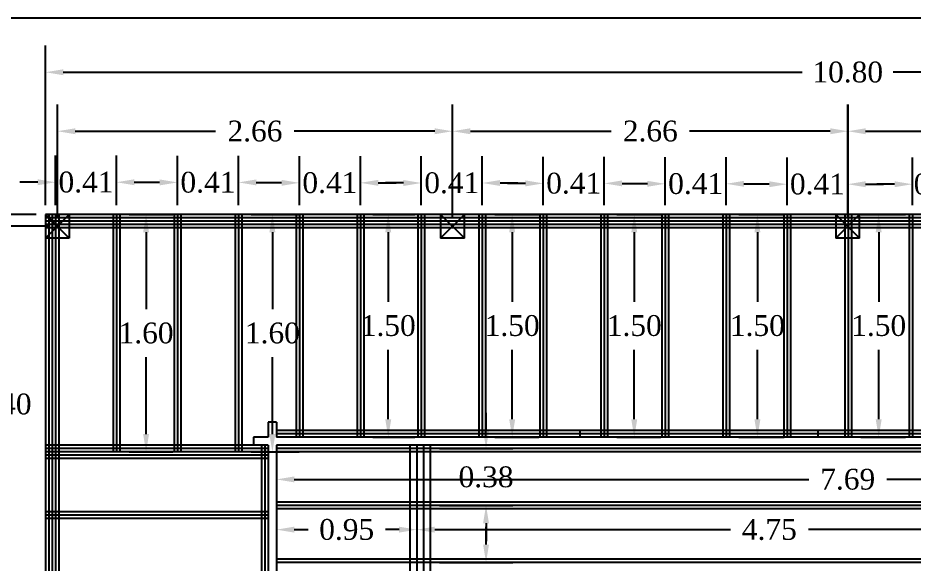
# Model space of a CAD drawing. Header units: inches. Extents: x 86794 to 87086, y 41803 to 41823.
# Drawn here: x 86857.49 to 86863.53, y 41818.46 to 41822.14 of the extents above; entities that cross this region are included whole.
import ezdxf

# ---------------------------------------------------------------- set-up
doc = ezdxf.new("R2010")
doc.units = ezdxf.units.IN
doc.header["$MEASUREMENT"] = 0
doc.styles.get("Standard").update_dxf_attribs({"font": 'times.ttf'})
doc.dimstyles.get("Standard").update_dxf_attribs({"dimtxt": 0.14, "dimasz": 0.12, "dimexe": 0.18, "dimexo": 0.0625, "dimgap": 0.09, "dimtad": 0, "dimtih": 1, "dimtoh": 1, "dimzin": 0, "dimdsep": 46, "dimtxsty": 'Standard', "dimcen": 0.09, "dimadec": 0, "dimazin": 0, "dimtfac": 1, "dimtofl": 0, "dimtmove": 0, "dimatfit": 3, "dimfxl": 1, "dimtolj": 1, "dimtzin": 0, "dimarcsym": 0})

# ---------------------------------------------------------------- blocks, each defined once
blk = doc.blocks.new('*D3')
at = {"color": 0, "lineweight": -2, "ltscale": 0.006, "transparency": 16777216}
for p, q in [((86859.2334, 41819.1542), (86859.2334, 41818.8518)), ((86866.9234, 41819.1542), (86866.9234, 41818.8518)), ((86859.3534, 41819.0318), (86862.8158, 41819.0318)), ((86866.8034, 41819.0318), (86863.341, 41819.0318))]:
    blk.add_line(p, q, dxfattribs=at)
at = {"color": 0, "ltscale": 0.006, "transparency": 16777216}
for points in [[(86859.3534, 41819.0518), (86859.3534, 41819.0118), (86859.2334, 41819.0318)], [(86866.8034, 41819.0518), (86866.8034, 41819.0118), (86866.9234, 41819.0318)]]:
    blk.add_solid(points, dxfattribs=at)
at = {"layer": 'Defpoints', "color": 0, "ltscale": 0.006, "transparency": 16777216}
for p in [(86859.2334, 41819.2167), (86866.9234, 41819.2167), (86866.9234, 41819.0318)]:
    blk.add_point(p, dxfattribs=at)
at = {"color": 0, "ltscale": 0.006, "transparency": 16777216, "insert": (86863.0784, 41819.0318), "char_height": 0.14, "attachment_point": 5}
blk.add_mtext('\\A1;7.69', dxfattribs=at)
blk = doc.blocks.new('*D4')
at = {"color": 0, "lineweight": -2, "ltscale": 0.006, "transparency": 16777216}
for p, q in [((86859.2334, 41818.7893), (86859.2334, 41818.5133)), ((86860.1784, 41818.7934), (86860.1784, 41818.5133)), ((86859.3534, 41818.6933), (86859.4456, 41818.6933)), ((86860.0584, 41818.6933), (86859.9663, 41818.6933))]:
    blk.add_line(p, q, dxfattribs=at)
at = {"color": 0, "ltscale": 0.006, "transparency": 16777216}
for points in [[(86859.3534, 41818.7133), (86859.3534, 41818.6733), (86859.2334, 41818.6933)], [(86860.0584, 41818.7133), (86860.0584, 41818.6733), (86860.1784, 41818.6933)]]:
    blk.add_solid(points, dxfattribs=at)
at = {"layer": 'Defpoints', "color": 0, "ltscale": 0.006, "transparency": 16777216}
for p in [(86859.2334, 41818.8518), (86860.1784, 41818.8559), (86860.1784, 41818.6933)]:
    blk.add_point(p, dxfattribs=at)
at = {"color": 0, "ltscale": 0.006, "transparency": 16777216, "insert": (86859.7059, 41818.6933), "char_height": 0.14, "attachment_point": 5}
blk.add_mtext('\\A1;0.95', dxfattribs=at)
blk = doc.blocks.new('*D5')
at = {"color": 0, "lineweight": -2, "ltscale": 0.006, "transparency": 16777216}
for p, q in [((86860.1784, 41818.7934), (86860.1784, 41818.5133)), ((86864.9234, 41818.7934), (86864.9234, 41818.5133)), ((86860.2984, 41818.6933), (86862.2885, 41818.6933)), ((86864.8034, 41818.6933), (86862.8134, 41818.6933))]:
    blk.add_line(p, q, dxfattribs=at)
at = {"color": 0, "ltscale": 0.006, "transparency": 16777216}
for points in [[(86860.2984, 41818.7133), (86860.2984, 41818.6733), (86860.1784, 41818.6933)], [(86864.8034, 41818.7133), (86864.8034, 41818.6733), (86864.9234, 41818.6933)]]:
    blk.add_solid(points, dxfattribs=at)
at = {"layer": 'Defpoints', "color": 0, "ltscale": 0.006, "transparency": 16777216}
for p in [(86860.1784, 41818.8559), (86864.9234, 41818.8559), (86864.9234, 41818.6933)]:
    blk.add_point(p, dxfattribs=at)
at = {"color": 0, "ltscale": 0.006, "transparency": 16777216, "insert": (86862.5509, 41818.6933), "char_height": 0.14, "attachment_point": 5}
blk.add_mtext('\\A1;4.75', dxfattribs=at)
blk = doc.blocks.new('*D22')
at = {"color": 0, "lineweight": -2, "ltscale": 0.006, "transparency": 16777216}
for p, q in [((86860.6439, 41818.5926), (86860.6439, 41818.7126)), ((86860.3309, 41818.4726), (86860.8239, 41818.4726)), ((86860.3309, 41818.0892), (86860.8239, 41818.0892)), ((86860.6439, 41817.9692), (86860.6439, 41817.8492))]:
    blk.add_line(p, q, dxfattribs=at)
at = {"color": 0, "ltscale": 0.006, "transparency": 16777216}
for points in [[(86860.6239, 41818.5926), (86860.6639, 41818.5926), (86860.6439, 41818.4726)], [(86860.6239, 41817.9692), (86860.6639, 41817.9692), (86860.6439, 41818.0892)]]:
    blk.add_solid(points, dxfattribs=at)
at = {"layer": 'Defpoints', "color": 0, "ltscale": 0.006, "transparency": 16777216}
for p in [(86860.2684, 41818.4726), (86860.6439, 41818.4726), (86860.2684, 41818.0892)]:
    blk.add_point(p, dxfattribs=at)
at = {"color": 0, "ltscale": 0.006, "transparency": 16777216, "insert": (86860.6439, 41818.2809), "char_height": 0.14, "attachment_point": 5}
blk.add_mtext('\\A1;0.38', dxfattribs=at)
blk = doc.blocks.new('*D23')
at = {"color": 0, "lineweight": -2, "ltscale": 0.006, "transparency": 16777216}
for p, q in [((86860.6439, 41819.3592), (86860.6439, 41819.4792)), ((86860.3309, 41819.2392), (86860.8239, 41819.2392)), ((86860.3309, 41818.8559), (86860.8239, 41818.8559)), ((86860.6439, 41818.7359), (86860.6439, 41818.6159))]:
    blk.add_line(p, q, dxfattribs=at)
at = {"color": 0, "ltscale": 0.006, "transparency": 16777216}
for points in [[(86860.6239, 41819.3592), (86860.6639, 41819.3592), (86860.6439, 41819.2392)], [(86860.6239, 41818.7359), (86860.6639, 41818.7359), (86860.6439, 41818.8559)]]:
    blk.add_solid(points, dxfattribs=at)
at = {"layer": 'Defpoints', "color": 0, "ltscale": 0.006, "transparency": 16777216}
for p in [(86860.2684, 41819.2392), (86860.6439, 41819.2392), (86860.2684, 41818.8559)]:
    blk.add_point(p, dxfattribs=at)
at = {"color": 0, "ltscale": 0.006, "transparency": 16777216, "insert": (86860.6439, 41819.0476), "char_height": 0.14, "attachment_point": 5}
blk.add_mtext('\\A1;0.38', dxfattribs=at)
blk = doc.blocks.new('*D35')
at = {"color": 0, "lineweight": -2, "ltscale": 0.006, "transparency": 16777216}
for p, q in [((86857.7459, 41820.8792), (86857.7459, 41821.2134)), ((86858.1563, 41820.8792), (86858.1563, 41821.2134)), ((86857.6259, 41821.0334), (86857.5059, 41821.0334)), ((86858.2763, 41821.0334), (86858.3963, 41821.0334))]:
    blk.add_line(p, q, dxfattribs=at)
at = {"color": 0, "ltscale": 0.006, "transparency": 16777216}
for points in [[(86857.6259, 41821.0534), (86857.6259, 41821.0134), (86857.7459, 41821.0334)], [(86858.2763, 41821.0534), (86858.2763, 41821.0134), (86858.1563, 41821.0334)]]:
    blk.add_solid(points, dxfattribs=at)
at = {"layer": 'Defpoints', "color": 0, "ltscale": 0.006, "transparency": 16777216}
for p in [(86858.1563, 41821.0334), (86857.7459, 41820.8167), (86858.1563, 41820.8167)]:
    blk.add_point(p, dxfattribs=at)
at = {"color": 0, "ltscale": 0.006, "transparency": 16777216, "insert": (86857.9511, 41821.0334), "char_height": 0.14, "attachment_point": 5}
blk.add_mtext('\\A1;0.41', dxfattribs=at)
blk = doc.blocks.new('*D36')
at = {"color": 0, "lineweight": -2, "ltscale": 0.006, "transparency": 16777216}
for p, q in [((86858.5667, 41820.8792), (86858.5667, 41821.2122)), ((86858.9771, 41820.8792), (86858.9771, 41821.2122)), ((86858.4467, 41821.0322), (86858.3267, 41821.0322)), ((86859.0971, 41821.0322), (86859.2171, 41821.0322))]:
    blk.add_line(p, q, dxfattribs=at)
at = {"color": 0, "ltscale": 0.006, "transparency": 16777216}
for points in [[(86858.4467, 41821.0522), (86858.4467, 41821.0122), (86858.5667, 41821.0322)], [(86859.0971, 41821.0522), (86859.0971, 41821.0122), (86858.9771, 41821.0322)]]:
    blk.add_solid(points, dxfattribs=at)
at = {"layer": 'Defpoints', "color": 0, "ltscale": 0.006, "transparency": 16777216}
for p in [(86858.9771, 41821.0322), (86858.5667, 41820.8167), (86858.9771, 41820.8167)]:
    blk.add_point(p, dxfattribs=at)
at = {"color": 0, "ltscale": 0.006, "transparency": 16777216, "insert": (86858.7719, 41821.0322), "char_height": 0.14, "attachment_point": 5}
blk.add_mtext('\\A1;0.41', dxfattribs=at)
blk = doc.blocks.new('*D37')
at = {"color": 0, "lineweight": -2, "ltscale": 0.006, "transparency": 16777216}
for p, q in [((86859.3875, 41820.8792), (86859.3875, 41821.2094)), ((86859.7979, 41820.8792), (86859.7979, 41821.2094)), ((86859.2675, 41821.0294), (86859.1475, 41821.0294)), ((86859.9179, 41821.0294), (86860.0379, 41821.0294))]:
    blk.add_line(p, q, dxfattribs=at)
at = {"color": 0, "ltscale": 0.006, "transparency": 16777216}
for points in [[(86859.2675, 41821.0494), (86859.2675, 41821.0094), (86859.3875, 41821.0294)], [(86859.9179, 41821.0494), (86859.9179, 41821.0094), (86859.7979, 41821.0294)]]:
    blk.add_solid(points, dxfattribs=at)
at = {"layer": 'Defpoints', "color": 0, "ltscale": 0.006, "transparency": 16777216}
for p in [(86859.7979, 41821.0294), (86859.3875, 41820.8167), (86859.7979, 41820.8167)]:
    blk.add_point(p, dxfattribs=at)
at = {"color": 0, "ltscale": 0.006, "transparency": 16777216, "insert": (86859.5927, 41821.0294), "char_height": 0.14, "attachment_point": 5}
blk.add_mtext('\\A1;0.41', dxfattribs=at)
blk = doc.blocks.new('*D38')
at = {"color": 0, "lineweight": -2, "ltscale": 0.006, "transparency": 16777216}
for p, q in [((86860.2082, 41820.8792), (86860.2082, 41821.2084)), ((86860.6186, 41820.8792), (86860.6186, 41821.2084)), ((86860.0882, 41821.0284), (86859.9682, 41821.0284)), ((86860.7386, 41821.0284), (86860.8586, 41821.0284))]:
    blk.add_line(p, q, dxfattribs=at)
at = {"color": 0, "ltscale": 0.006, "transparency": 16777216}
for points in [[(86860.0882, 41821.0484), (86860.0882, 41821.0084), (86860.2082, 41821.0284)], [(86860.7386, 41821.0484), (86860.7386, 41821.0084), (86860.6186, 41821.0284)]]:
    blk.add_solid(points, dxfattribs=at)
at = {"layer": 'Defpoints', "color": 0, "ltscale": 0.006, "transparency": 16777216}
for p in [(86860.6186, 41821.0284), (86860.2082, 41820.8167), (86860.6186, 41820.8167)]:
    blk.add_point(p, dxfattribs=at)
at = {"color": 0, "ltscale": 0.006, "transparency": 16777216, "insert": (86860.4134, 41821.0284), "char_height": 0.14, "attachment_point": 5}
blk.add_mtext('\\A1;0.41', dxfattribs=at)
blk = doc.blocks.new('*D39')
at = {"color": 0, "lineweight": -2, "ltscale": 0.006, "transparency": 16777216}
for p, q in [((86861.029, 41820.8792), (86861.029, 41821.2057)), ((86861.4394, 41820.8792), (86861.4394, 41821.2057)), ((86860.909, 41821.0257), (86860.789, 41821.0257)), ((86861.5594, 41821.0257), (86861.6794, 41821.0257))]:
    blk.add_line(p, q, dxfattribs=at)
at = {"color": 0, "ltscale": 0.006, "transparency": 16777216}
for points in [[(86860.909, 41821.0457), (86860.909, 41821.0057), (86861.029, 41821.0257)], [(86861.5594, 41821.0457), (86861.5594, 41821.0057), (86861.4394, 41821.0257)]]:
    blk.add_solid(points, dxfattribs=at)
at = {"layer": 'Defpoints', "color": 0, "ltscale": 0.006, "transparency": 16777216}
for p in [(86861.4394, 41821.0257), (86861.029, 41820.8167), (86861.4394, 41820.8167)]:
    blk.add_point(p, dxfattribs=at)
at = {"color": 0, "ltscale": 0.006, "transparency": 16777216, "insert": (86861.2342, 41821.0257), "char_height": 0.14, "attachment_point": 5}
blk.add_mtext('\\A1;0.41', dxfattribs=at)
blk = doc.blocks.new('*D40')
at = {"color": 0, "lineweight": -2, "ltscale": 0.006, "transparency": 16777216}
for p, q in [((86861.8498, 41820.8792), (86861.8498, 41821.2029)), ((86862.2602, 41820.8792), (86862.2602, 41821.2029)), ((86861.7298, 41821.0229), (86861.6098, 41821.0229)), ((86862.3802, 41821.0229), (86862.5002, 41821.0229))]:
    blk.add_line(p, q, dxfattribs=at)
at = {"color": 0, "ltscale": 0.006, "transparency": 16777216}
for points in [[(86861.7298, 41821.0429), (86861.7298, 41821.0029), (86861.8498, 41821.0229)], [(86862.3802, 41821.0429), (86862.3802, 41821.0029), (86862.2602, 41821.0229)]]:
    blk.add_solid(points, dxfattribs=at)
at = {"layer": 'Defpoints', "color": 0, "ltscale": 0.006, "transparency": 16777216}
for p in [(86862.2602, 41821.0229), (86861.8498, 41820.8167), (86862.2602, 41820.8167)]:
    blk.add_point(p, dxfattribs=at)
at = {"color": 0, "ltscale": 0.006, "transparency": 16777216, "insert": (86862.055, 41821.0229), "char_height": 0.14, "attachment_point": 5}
blk.add_mtext('\\A1;0.41', dxfattribs=at)
blk = doc.blocks.new('*D41')
at = {"color": 0, "lineweight": -2, "ltscale": 0.006, "transparency": 16777216}
for p, q in [((86862.6706, 41820.8792), (86862.6706, 41821.2001)), ((86863.0784, 41820.8792), (86863.0784, 41821.2001)), ((86862.5506, 41821.0201), (86862.4306, 41821.0201)), ((86863.1984, 41821.0201), (86863.3184, 41821.0201))]:
    blk.add_line(p, q, dxfattribs=at)
at = {"color": 0, "ltscale": 0.006, "transparency": 16777216}
for points in [[(86862.5506, 41821.0401), (86862.5506, 41821.0001), (86862.6706, 41821.0201)], [(86863.1984, 41821.0401), (86863.1984, 41821.0001), (86863.0784, 41821.0201)]]:
    blk.add_solid(points, dxfattribs=at)
at = {"layer": 'Defpoints', "color": 0, "ltscale": 0.006, "transparency": 16777216}
for p in [(86863.0784, 41821.0201), (86862.6706, 41820.8167), (86863.0784, 41820.8167)]:
    blk.add_point(p, dxfattribs=at)
at = {"color": 0, "ltscale": 0.006, "transparency": 16777216, "insert": (86862.8745, 41821.0201), "char_height": 0.14, "attachment_point": 5}
blk.add_mtext('\\A1;0.41', dxfattribs=at)
blk = doc.blocks.new('*D43')
at = {"color": 0, "lineweight": -2, "ltscale": 0.006, "transparency": 16777216}
for p, q in [((86863.5138, 41820.8792), (86863.5138, 41821.2001)), ((86863.9017, 41820.8792), (86863.9017, 41821.2001)), ((86863.3938, 41821.0201), (86863.2738, 41821.0201)), ((86864.0217, 41821.0201), (86864.1417, 41821.0201))]:
    blk.add_line(p, q, dxfattribs=at)
at = {"color": 0, "ltscale": 0.006, "transparency": 16777216}
for points in [[(86863.3938, 41821.0401), (86863.3938, 41821.0001), (86863.5138, 41821.0201)], [(86864.0217, 41821.0401), (86864.0217, 41821.0001), (86863.9017, 41821.0201)]]:
    blk.add_solid(points, dxfattribs=at)
at = {"layer": 'Defpoints', "color": 0, "ltscale": 0.006, "transparency": 16777216}
for p in [(86863.9017, 41821.0201), (86863.5138, 41820.8167), (86863.9017, 41820.8167)]:
    blk.add_point(p, dxfattribs=at)
at = {"color": 0, "ltscale": 0.006, "transparency": 16777216, "insert": (86863.7078, 41821.0201), "char_height": 0.14, "attachment_point": 5}
blk.add_mtext('\\A1;0.39', dxfattribs=at)
blk = doc.blocks.new('*D49')
at = {"color": 0, "lineweight": -2, "ltscale": 0.006, "transparency": 16777216}
for p, q in [((86857.7584, 41820.7992), (86857.7584, 41821.557)), ((86860.4184, 41820.7992), (86860.4184, 41821.557)), ((86857.8784, 41821.377), (86858.8238, 41821.377)), ((86860.2984, 41821.377), (86859.3531, 41821.377))]:
    blk.add_line(p, q, dxfattribs=at)
at = {"color": 0, "ltscale": 0.006, "transparency": 16777216}
for points in [[(86857.8784, 41821.397), (86857.8784, 41821.357), (86857.7584, 41821.377)], [(86860.2984, 41821.397), (86860.2984, 41821.357), (86860.4184, 41821.377)]]:
    blk.add_solid(points, dxfattribs=at)
at = {"layer": 'Defpoints', "color": 0, "ltscale": 0.006, "transparency": 16777216}
for p in [(86860.4184, 41821.377), (86857.7584, 41820.7367), (86860.4184, 41820.7367)]:
    blk.add_point(p, dxfattribs=at)
at = {"color": 0, "ltscale": 0.006, "transparency": 16777216, "insert": (86859.0884, 41821.377), "char_height": 0.14, "attachment_point": 5}
blk.add_mtext('\\A1;2.66', dxfattribs=at)
blk = doc.blocks.new('*D50')
at = {"color": 0, "lineweight": -2, "ltscale": 0.006, "transparency": 16777216}
for p, q in [((86860.4184, 41820.7992), (86860.4184, 41821.557)), ((86863.0809, 41820.7967), (86863.0809, 41821.557)), ((86860.5384, 41821.377), (86861.485, 41821.377)), ((86862.9609, 41821.377), (86862.0144, 41821.377))]:
    blk.add_line(p, q, dxfattribs=at)
at = {"color": 0, "ltscale": 0.006, "transparency": 16777216}
for points in [[(86860.5384, 41821.397), (86860.5384, 41821.357), (86860.4184, 41821.377)], [(86862.9609, 41821.397), (86862.9609, 41821.357), (86863.0809, 41821.377)]]:
    blk.add_solid(points, dxfattribs=at)
at = {"layer": 'Defpoints', "color": 0, "ltscale": 0.006, "transparency": 16777216}
for p in [(86863.0809, 41821.377), (86860.4184, 41820.7367), (86863.0809, 41820.7342)]:
    blk.add_point(p, dxfattribs=at)
at = {"color": 0, "ltscale": 0.006, "transparency": 16777216, "insert": (86861.7497, 41821.377), "char_height": 0.14, "attachment_point": 5}
blk.add_mtext('\\A1;2.66', dxfattribs=at)
blk = doc.blocks.new('*D51')
at = {"color": 0, "lineweight": -2, "ltscale": 0.006, "transparency": 16777216}
for p, q in [((86863.0784, 41820.7992), (86863.0784, 41821.557)), ((86865.7384, 41820.7992), (86865.7384, 41821.557)), ((86863.1984, 41821.377), (86864.1438, 41821.377)), ((86865.6184, 41821.377), (86864.6731, 41821.377))]:
    blk.add_line(p, q, dxfattribs=at)
at = {"color": 0, "ltscale": 0.006, "transparency": 16777216}
for points in [[(86863.1984, 41821.397), (86863.1984, 41821.357), (86863.0784, 41821.377)], [(86865.6184, 41821.397), (86865.6184, 41821.357), (86865.7384, 41821.377)]]:
    blk.add_solid(points, dxfattribs=at)
at = {"layer": 'Defpoints', "color": 0, "ltscale": 0.006, "transparency": 16777216}
for p in [(86865.7384, 41821.377), (86863.0784, 41820.7367), (86865.7384, 41820.7367)]:
    blk.add_point(p, dxfattribs=at)
at = {"color": 0, "ltscale": 0.006, "transparency": 16777216, "insert": (86864.4084, 41821.377), "char_height": 0.14, "attachment_point": 5}
blk.add_mtext('\\A1;2.66', dxfattribs=at)
blk = doc.blocks.new('*D53')
at = {"color": 0, "lineweight": -2, "ltscale": 0.006, "transparency": 16777216}
for p, q in [((86857.6784, 41820.8792), (86857.6784, 41821.9544)), ((86868.4784, 41820.8792), (86868.4784, 41821.9544)), ((86857.7984, 41821.7744), (86862.7717, 41821.7744)), ((86868.3584, 41821.7744), (86863.3852, 41821.7744))]:
    blk.add_line(p, q, dxfattribs=at)
at = {"color": 0, "ltscale": 0.006, "transparency": 16777216}
for points in [[(86857.7984, 41821.7944), (86857.7984, 41821.7544), (86857.6784, 41821.7744)], [(86868.3584, 41821.7944), (86868.3584, 41821.7544), (86868.4784, 41821.7744)]]:
    blk.add_solid(points, dxfattribs=at)
at = {"layer": 'Defpoints', "color": 0, "ltscale": 0.006, "transparency": 16777216}
for p in [(86868.4784, 41821.7744), (86857.6784, 41820.8167), (86868.4784, 41820.8167)]:
    blk.add_point(p, dxfattribs=at)
at = {"color": 0, "ltscale": 0.006, "transparency": 16777216, "insert": (86863.0784, 41821.7744), "char_height": 0.14, "attachment_point": 5}
blk.add_mtext('\\A1;10.80', dxfattribs=at)
blk = doc.blocks.new('*D57')
at = {"color": 0, "lineweight": -2, "ltscale": 0.006, "transparency": 16777216}
for p, q in [((86863.1659, 41820.8167), (86863.4668, 41820.8167)), ((86863.2868, 41820.6967), (86863.2868, 41820.2282)), ((86863.2868, 41819.4367), (86863.2868, 41819.9053)), ((86863.1659, 41819.3167), (86863.4668, 41819.3167))]:
    blk.add_line(p, q, dxfattribs=at)
at = {"color": 0, "ltscale": 0.006, "transparency": 16777216}
for points in [[(86863.2668, 41820.6967), (86863.3068, 41820.6967), (86863.2868, 41820.8167)], [(86863.2668, 41819.4367), (86863.3068, 41819.4367), (86863.2868, 41819.3167)]]:
    blk.add_solid(points, dxfattribs=at)
at = {"layer": 'Defpoints', "color": 0, "ltscale": 0.006, "transparency": 16777216}
for p in [(86863.1034, 41820.8167), (86863.1034, 41819.3167), (86863.2868, 41819.3167)]:
    blk.add_point(p, dxfattribs=at)
at = {"color": 0, "ltscale": 0.006, "transparency": 16777216, "insert": (86863.2868, 41820.0667), "char_height": 0.14, "attachment_point": 5}
blk.add_mtext('\\A1;1.50', dxfattribs=at)
blk = doc.blocks.new('*D58')
at = {"color": 0, "lineweight": -2, "ltscale": 0.006, "transparency": 16777216}
for p, q in [((86862.3452, 41820.8167), (86862.6505, 41820.8167)), ((86862.4705, 41820.6967), (86862.4705, 41820.2282)), ((86862.4705, 41819.4367), (86862.4705, 41819.9053)), ((86862.3452, 41819.3167), (86862.6505, 41819.3167))]:
    blk.add_line(p, q, dxfattribs=at)
at = {"color": 0, "ltscale": 0.006, "transparency": 16777216}
for points in [[(86862.4505, 41820.6967), (86862.4905, 41820.6967), (86862.4705, 41820.8167)], [(86862.4505, 41819.4367), (86862.4905, 41819.4367), (86862.4705, 41819.3167)]]:
    blk.add_solid(points, dxfattribs=at)
at = {"layer": 'Defpoints', "color": 0, "ltscale": 0.006, "transparency": 16777216}
for p in [(86862.2827, 41820.8167), (86862.2827, 41819.3167), (86862.4705, 41819.3167)]:
    blk.add_point(p, dxfattribs=at)
at = {"color": 0, "ltscale": 0.006, "transparency": 16777216, "insert": (86862.4705, 41820.0667), "char_height": 0.14, "attachment_point": 5}
blk.add_mtext('\\A1;1.50', dxfattribs=at)
blk = doc.blocks.new('*D59')
at = {"color": 0, "lineweight": -2, "ltscale": 0.006, "transparency": 16777216}
for p, q in [((86861.5244, 41820.8167), (86861.8215, 41820.8167)), ((86861.6415, 41820.6967), (86861.6415, 41820.2282)), ((86861.6415, 41819.4367), (86861.6415, 41819.9053)), ((86861.5244, 41819.3167), (86861.8215, 41819.3167))]:
    blk.add_line(p, q, dxfattribs=at)
at = {"color": 0, "ltscale": 0.006, "transparency": 16777216}
for points in [[(86861.6215, 41820.6967), (86861.6615, 41820.6967), (86861.6415, 41820.8167)], [(86861.6215, 41819.4367), (86861.6615, 41819.4367), (86861.6415, 41819.3167)]]:
    blk.add_solid(points, dxfattribs=at)
at = {"layer": 'Defpoints', "color": 0, "ltscale": 0.006, "transparency": 16777216}
for p in [(86861.4619, 41820.8167), (86861.4619, 41819.3167), (86861.6415, 41819.3167)]:
    blk.add_point(p, dxfattribs=at)
at = {"color": 0, "ltscale": 0.006, "transparency": 16777216, "insert": (86861.6415, 41820.0667), "char_height": 0.14, "attachment_point": 5}
blk.add_mtext('\\A1;1.50', dxfattribs=at)
blk = doc.blocks.new('*D60')
at = {"color": 0, "lineweight": -2, "ltscale": 0.006, "transparency": 16777216}
for p, q in [((86860.7036, 41820.8167), (86860.9998, 41820.8167)), ((86860.8198, 41820.6967), (86860.8198, 41820.2282)), ((86860.8198, 41819.4367), (86860.8198, 41819.9053)), ((86860.7036, 41819.3167), (86860.9998, 41819.3167))]:
    blk.add_line(p, q, dxfattribs=at)
at = {"color": 0, "ltscale": 0.006, "transparency": 16777216}
for points in [[(86860.7998, 41820.6967), (86860.8398, 41820.6967), (86860.8198, 41820.8167)], [(86860.7998, 41819.4367), (86860.8398, 41819.4367), (86860.8198, 41819.3167)]]:
    blk.add_solid(points, dxfattribs=at)
at = {"layer": 'Defpoints', "color": 0, "ltscale": 0.006, "transparency": 16777216}
for p in [(86860.6411, 41820.8167), (86860.6411, 41819.3167), (86860.8198, 41819.3167)]:
    blk.add_point(p, dxfattribs=at)
at = {"color": 0, "ltscale": 0.006, "transparency": 16777216, "insert": (86860.8198, 41820.0667), "char_height": 0.14, "attachment_point": 5}
blk.add_mtext('\\A1;1.50', dxfattribs=at)
blk = doc.blocks.new('*D61')
at = {"color": 0, "lineweight": -2, "ltscale": 0.006, "transparency": 16777216}
for p, q in [((86859.8829, 41820.8167), (86860.1655, 41820.8167)), ((86859.9855, 41820.6967), (86859.9855, 41820.2282)), ((86859.9855, 41819.4367), (86859.9855, 41819.9053)), ((86859.8829, 41819.3167), (86860.1655, 41819.3167))]:
    blk.add_line(p, q, dxfattribs=at)
at = {"color": 0, "ltscale": 0.006, "transparency": 16777216}
for points in [[(86859.9655, 41820.6967), (86860.0055, 41820.6967), (86859.9855, 41820.8167)], [(86859.9655, 41819.4367), (86860.0055, 41819.4367), (86859.9855, 41819.3167)]]:
    blk.add_solid(points, dxfattribs=at)
at = {"layer": 'Defpoints', "color": 0, "ltscale": 0.006, "transparency": 16777216}
for p in [(86859.8204, 41820.8167), (86859.8204, 41819.3167), (86859.9855, 41819.3167)]:
    blk.add_point(p, dxfattribs=at)
at = {"color": 0, "ltscale": 0.006, "transparency": 16777216, "insert": (86859.9855, 41820.0667), "char_height": 0.14, "attachment_point": 5}
blk.add_mtext('\\A1;1.50', dxfattribs=at)
blk = doc.blocks.new('*D62')
at = {"color": 0, "lineweight": -2, "ltscale": 0.006, "transparency": 16777216}
for p, q in [((86859.0621, 41820.8167), (86859.3857, 41820.8167)), ((86859.2057, 41820.6967), (86859.2057, 41820.1782)), ((86859.2057, 41819.3367), (86859.2057, 41819.8553)), ((86859.0621, 41819.2167), (86859.3857, 41819.2167))]:
    blk.add_line(p, q, dxfattribs=at)
at = {"color": 0, "ltscale": 0.006, "transparency": 16777216}
for points in [[(86859.1857, 41820.6967), (86859.2257, 41820.6967), (86859.2057, 41820.8167)], [(86859.1857, 41819.3367), (86859.2257, 41819.3367), (86859.2057, 41819.2167)]]:
    blk.add_solid(points, dxfattribs=at)
at = {"layer": 'Defpoints', "color": 0, "ltscale": 0.006, "transparency": 16777216}
for p in [(86858.9996, 41820.8167), (86858.9996, 41819.2167), (86859.2057, 41819.2167)]:
    blk.add_point(p, dxfattribs=at)
at = {"color": 0, "ltscale": 0.006, "transparency": 16777216, "insert": (86859.2057, 41820.0167), "char_height": 0.14, "attachment_point": 5}
blk.add_mtext('\\A1;1.60', dxfattribs=at)
blk = doc.blocks.new('*D63')
at = {"color": 0, "lineweight": -2, "ltscale": 0.006, "transparency": 16777216}
for p, q in [((86858.2413, 41820.8167), (86858.5355, 41820.8167)), ((86858.3555, 41820.6967), (86858.3555, 41820.1782)), ((86858.3555, 41819.3367), (86858.3555, 41819.8553)), ((86858.2413, 41819.2167), (86858.5355, 41819.2167))]:
    blk.add_line(p, q, dxfattribs=at)
at = {"color": 0, "ltscale": 0.006, "transparency": 16777216}
for points in [[(86858.3355, 41820.6967), (86858.3755, 41820.6967), (86858.3555, 41820.8167)], [(86858.3355, 41819.3367), (86858.3755, 41819.3367), (86858.3555, 41819.2167)]]:
    blk.add_solid(points, dxfattribs=at)
at = {"layer": 'Defpoints', "color": 0, "ltscale": 0.006, "transparency": 16777216}
for p in [(86858.1788, 41820.8167), (86858.1788, 41819.2167), (86858.3555, 41819.2167)]:
    blk.add_point(p, dxfattribs=at)
at = {"color": 0, "ltscale": 0.006, "transparency": 16777216, "insert": (86858.3555, 41820.0167), "char_height": 0.14, "attachment_point": 5}
blk.add_mtext('\\A1;1.60', dxfattribs=at)
blk = doc.blocks.new('*D74')
at = {"color": 0, "lineweight": -2, "ltscale": 0.006, "transparency": 16777216}
for p, q in [((86857.6959, 41820.7367), (86857.2196, 41820.7367)), ((86857.3996, 41820.6167), (86857.3996, 41819.6998)), ((86857.3996, 41818.4601), (86857.3996, 41819.377)), ((86857.6959, 41818.3401), (86857.2196, 41818.3401))]:
    blk.add_line(p, q, dxfattribs=at)
at = {"color": 0, "ltscale": 0.006, "transparency": 16777216}
for points in [[(86857.3796, 41820.6167), (86857.4196, 41820.6167), (86857.3996, 41820.7367)], [(86857.3796, 41818.4601), (86857.4196, 41818.4601), (86857.3996, 41818.3401)]]:
    blk.add_solid(points, dxfattribs=at)
at = {"layer": 'Defpoints', "color": 0, "ltscale": 0.006, "transparency": 16777216}
for p in [(86857.3996, 41820.7367), (86857.7584, 41820.7367), (86857.7584, 41818.3401)]:
    blk.add_point(p, dxfattribs=at)
at = {"color": 0, "ltscale": 0.006, "transparency": 16777216, "insert": (86857.3996, 41819.5384), "char_height": 0.14, "attachment_point": 5}
blk.add_mtext('\\A1;2.40', dxfattribs=at)
blk = doc.blocks.new('*D77')
at = {"color": 0, "lineweight": -2, "ltscale": 0.006, "transparency": 16777216}
for p, q in [((86857.6159, 41820.8167), (86856.7015, 41820.8167)), ((86856.8815, 41820.6967), (86856.8815, 41817.3057)), ((86856.8815, 41813.5917), (86856.8815, 41816.9828)), ((86857.6159, 41813.4717), (86856.7015, 41813.4717))]:
    blk.add_line(p, q, dxfattribs=at)
at = {"color": 0, "ltscale": 0.006, "transparency": 16777216}
for points in [[(86856.8615, 41820.6967), (86856.9015, 41820.6967), (86856.8815, 41820.8167)], [(86856.8615, 41813.5917), (86856.9015, 41813.5917), (86856.8815, 41813.4717)]]:
    blk.add_solid(points, dxfattribs=at)
at = {"layer": 'Defpoints', "color": 0, "ltscale": 0.006, "transparency": 16777216}
for p in [(86856.8815, 41820.8167), (86857.6784, 41820.8167), (86857.6784, 41813.4717)]:
    blk.add_point(p, dxfattribs=at)
at = {"color": 0, "ltscale": 0.006, "transparency": 16777216, "insert": (86856.8815, 41817.1442), "char_height": 0.14, "attachment_point": 5}
blk.add_mtext('\\A1;7.35', dxfattribs=at)

msp = doc.modelspace()

# ---------------------------------------------------------------- linework, layer by layer
for p, q in [((86851.4345, 41822.1404), (86878.7719, 41822.1404)), ((86857.6784, 41820.8167), (86857.6784, 41813.4717)), ((86868.4784, 41820.8167), (86857.6784, 41820.8167)), ((86868.4784, 41820.7942), (86857.6784, 41820.7942)), ((86857.7009, 41820.8167), (86857.7009, 41813.4717)), ((86857.7234, 41820.8167), (86857.7234, 41813.4717)), ((86857.7459, 41820.8167), (86857.7459, 41813.4717)), ((86857.7684, 41820.8167), (86857.7684, 41813.4717)), ((86857.8384, 41820.8167), (86857.8384, 41820.6567)), ((86860.3384, 41820.8167), (86860.3384, 41820.6567)), ((86862.9984, 41820.8167), (86862.9984, 41820.6567)), ((86868.4784, 41820.7717), (86857.6784, 41820.7717)), ((86868.4784, 41820.7492), (86857.6784, 41820.7492)), ((86868.4784, 41820.7267), (86857.6784, 41820.7267)), ((86857.8384, 41820.6567), (86857.6784, 41820.6567)), ((86860.4984, 41820.6567), (86860.3384, 41820.6567)), ((86863.1584, 41820.6567), (86862.9984, 41820.6567)), ((86859.2334, 41819.4167), (86859.1784, 41819.4167)), ((86859.1784, 41819.4167), (86859.1784, 41819.3167)), ((86859.2334, 41819.4167), (86859.2334, 41819.3167)), ((86866.9234, 41819.3617), (86859.2334, 41819.3617)), ((86859.1784, 41819.3167), (86859.0784, 41819.3167)), ((86859.0784, 41819.3167), (86859.0784, 41819.2617)), ((86866.9234, 41819.3392), (86859.2334, 41819.3392)), ((86866.9234, 41819.3167), (86859.2334, 41819.3167)), ((86859.1784, 41819.2617), (86857.6784, 41819.2617)), ((86859.1784, 41819.2392), (86857.6784, 41819.2392)), ((86859.1334, 41819.2617), (86859.1334, 41813.4717)), ((86859.1559, 41819.2617), (86859.1559, 41813.4717)), ((86859.1784, 41819.2617), (86859.1784, 41813.4717)), ((86866.9234, 41819.2617), (86859.2334, 41819.2617)), ((86859.2334, 41819.2617), (86859.2334, 41813.4717)), ((86866.9234, 41819.2392), (86859.2334, 41819.2392)), ((86859.1784, 41819.2167), (86857.6784, 41819.2167)), ((86859.1784, 41819.1942), (86857.6784, 41819.1942)), ((86859.1784, 41819.1717), (86857.6784, 41819.1717)), ((86866.9234, 41819.2167), (86859.2334, 41819.2167)), ((86866.9234, 41818.8784), (86859.2334, 41818.8784)), ((86859.1784, 41818.8125), (86857.6784, 41818.8125)), ((86866.9234, 41818.8559), (86859.2334, 41818.8559)), ((86866.9234, 41818.8334), (86859.2334, 41818.8334)), ((86859.1784, 41818.79), (86857.6784, 41818.79)), ((86859.1784, 41818.7675), (86857.6784, 41818.7675)), ((86866.9234, 41818.4951), (86859.2334, 41818.4951)), ((86866.9234, 41818.4726), (86859.2334, 41818.4726))]:
    msp.add_line(p, q)
at = {"ltscale": 0.006}
for p, q in [((86857.6784, 41820.8167), (86857.8384, 41820.6567)), ((86857.8384, 41820.8167), (86857.6784, 41820.6567)), ((86857.7459, 41820.8167), (86857.7459, 41819.2167)), ((86858.1338, 41820.8167), (86858.1338, 41819.2167)), ((86858.1563, 41820.8167), (86858.1563, 41819.2167)), ((86858.1788, 41820.8167), (86858.1788, 41819.2167)), ((86858.5442, 41820.8167), (86858.5442, 41819.2167)), ((86858.5667, 41820.8167), (86858.5667, 41819.2167)), ((86858.5892, 41820.8167), (86858.5892, 41819.2167)), ((86858.9546, 41820.8167), (86858.9546, 41819.2167)), ((86858.9771, 41820.8167), (86858.9771, 41819.2167)), ((86858.9996, 41820.8167), (86858.9996, 41819.2167)), ((86859.365, 41820.8167), (86859.365, 41819.3167)), ((86859.3875, 41820.8167), (86859.3875, 41819.3167)), ((86859.41, 41820.8167), (86859.41, 41819.3167)), ((86859.7754, 41820.8167), (86859.7754, 41819.3167)), ((86859.7979, 41820.8167), (86859.7979, 41819.3167)), ((86859.8204, 41820.8167), (86859.8204, 41819.3167)), ((86860.1857, 41820.8167), (86860.1857, 41819.3167)), ((86860.2082, 41820.8167), (86860.2082, 41819.3167)), ((86860.2307, 41820.8167), (86860.2307, 41819.3167)), ((86860.3384, 41820.8167), (86860.4984, 41820.6567)), ((86860.4984, 41820.8167), (86860.3384, 41820.6567)), ((86860.4984, 41820.6567), (86860.4984, 41820.8167)), ((86860.5961, 41820.8167), (86860.5961, 41819.3167)), ((86860.6186, 41820.8167), (86860.6186, 41819.3167)), ((86860.6411, 41820.8167), (86860.6411, 41819.3167)), ((86861.0065, 41820.8167), (86861.0065, 41819.3167)), ((86861.029, 41820.8167), (86861.029, 41819.3167)), ((86861.0515, 41820.8167), (86861.0515, 41819.3167)), ((86861.4169, 41820.8167), (86861.4169, 41819.3167)), ((86861.4394, 41820.8167), (86861.4394, 41819.3167)), ((86861.4619, 41820.8167), (86861.4619, 41819.3167)), ((86861.8273, 41820.8167), (86861.8273, 41819.3167)), ((86861.8498, 41820.8167), (86861.8498, 41819.3167)), ((86861.8723, 41820.8167), (86861.8723, 41819.3167)), ((86861.8723, 41820.8167), (86861.8723, 41819.3167)), ((86862.2377, 41820.8167), (86862.2377, 41819.3167)), ((86862.2602, 41820.8167), (86862.2602, 41819.3167)), ((86862.2827, 41820.8167), (86862.2827, 41819.3167)), ((86862.6481, 41820.8167), (86862.6481, 41819.3167)), ((86862.6706, 41820.8167), (86862.6706, 41819.3167)), ((86862.6931, 41820.8167), (86862.6931, 41819.3167)), ((86862.9984, 41820.8167), (86863.1584, 41820.6567)), ((86863.1584, 41820.8167), (86862.9984, 41820.6567)), ((86863.0584, 41820.8167), (86863.0584, 41819.3167)), ((86863.0809, 41820.8167), (86863.0809, 41819.3167)), ((86863.1034, 41820.8167), (86863.1034, 41819.3167)), ((86863.1584, 41820.6567), (86863.1584, 41820.8167)), ((86863.4913, 41820.8167), (86863.4913, 41819.3167)), ((86863.5138, 41820.8167), (86863.5138, 41819.3167)), ((86860.1334, 41813.4717), (86860.1334, 41819.2617)), ((86860.1784, 41819.2617), (86860.1784, 41813.4717)), ((86860.2234, 41819.2617), (86860.2234, 41813.4717)), ((86860.2684, 41819.2617), (86860.2684, 41813.4717))]:
    msp.add_line(p, q, dxfattribs=at)
at = {"color": 251, "ltscale": 0.006, "true_color": 0x636466}
for p, q in [((86861.2784, 41819.3167), (86861.2784, 41819.3617)), ((86862.8784, 41819.3167), (86862.8784, 41819.3617))]:
    msp.add_line(p, q, dxfattribs=at)

# ---------------------------------------------------------------- dimensions: what is measured, and where the dimension line sits
at = {"ltscale": 0.006}
for base, p1, p2, picture, middle in [((86868.4784, 41821.7744), (86857.6784, 41820.8167), (86868.4784, 41820.8167), '*D53', (86863.0784, 41821.7744)), ((86860.4184, 41821.377), (86857.7584, 41820.7367), (86860.4184, 41820.7367), '*D49', (86859.0884, 41821.377)), ((86863.0809, 41821.377), (86860.4184, 41820.7367), (86863.0809, 41820.7342), '*D50', (86861.7497, 41821.377)), ((86865.7384, 41821.377), (86863.0784, 41820.7367), (86865.7384, 41820.7367), '*D51', (86864.4084, 41821.377)), ((86866.9234, 41819.0318), (86859.2334, 41819.2167), (86866.9234, 41819.2167), '*D3', (86863.0784, 41819.0318)), ((86860.1784366303, 41818.6933300258), (86859.2334366303, 41818.8518360644), (86860.1784366303, 41818.8559093438), '*D4', (86859.7059366303, 41818.6933300258)), ((86864.9234366303, 41818.6933300258), (86860.1784366303, 41818.8559093438), (86864.9234366303, 41818.8559093438), '*D5', (86862.5509366303, 41818.6933300258))]:
    dim = msp.add_linear_dim(base=base, p1=p1, p2=p2, dimstyle='Standard', dxfattribs=at)
    dim.commit()
    dim.dimension.update_dxf_attribs({"geometry": picture, "text_midpoint": middle})
for base, p1, p2, picture, middle in [((86858.1563, 41821.0334), (86857.7459, 41820.8167), (86858.1563, 41820.8167), '*D35', (86857.9511, 41821.0334)), ((86858.9771, 41821.0322), (86858.5667, 41820.8167), (86858.9771, 41820.8167), '*D36', (86858.7719, 41821.0322)), ((86859.7979, 41821.0294), (86859.3875, 41820.8167), (86859.7979, 41820.8167), '*D37', (86859.5927, 41821.0294)), ((86860.6186, 41821.0284), (86860.2082, 41820.8167), (86860.6186, 41820.8167), '*D38', (86860.4134, 41821.0284)), ((86861.4394, 41821.0257), (86861.029, 41820.8167), (86861.4394, 41820.8167), '*D39', (86861.2342, 41821.0257)), ((86862.2602, 41821.0229), (86861.8498, 41820.8167), (86862.2602, 41820.8167), '*D40', (86862.055, 41821.0229)), ((86863.0784, 41821.0201), (86862.6706, 41820.8167), (86863.0784, 41820.8167), '*D41', (86862.8745, 41821.0201)), ((86863.9017, 41821.0201), (86863.5138, 41820.8167), (86863.9017, 41820.8167), '*D43', (86863.7078, 41821.0201))]:
    dim = msp.add_linear_dim(base=base, p1=p1, p2=p2, dimstyle='Standard', dxfattribs=at)
    dim.commit()
    dim.dimension.update_dxf_attribs({"geometry": picture, "text_midpoint": middle, "dimtype": 160})
for base, p1, p2, picture, middle in [((86856.8814637391, 41820.8167426768), (86857.6784366303, 41813.4717426768), (86857.6784366303, 41820.8167426768), '*D77', (86856.8814637391, 41817.1442426768)), ((86858.3555, 41819.2167), (86858.1788, 41820.8167), (86858.1788, 41819.2167), '*D63', (86858.3555, 41820.0167)), ((86859.2057, 41819.2167), (86858.9996, 41820.8167), (86858.9996, 41819.2167), '*D62', (86859.2057, 41820.0167)), ((86859.9855, 41819.3167), (86859.8204, 41820.8167), (86859.8204, 41819.3167), '*D61', (86859.9855, 41820.0667)), ((86860.8198, 41819.3167), (86860.6411, 41820.8167), (86860.6411, 41819.3167), '*D60', (86860.8198, 41820.0667)), ((86861.6415, 41819.3167), (86861.4619, 41820.8167), (86861.4619, 41819.3167), '*D59', (86861.6415, 41820.0667)), ((86862.4705, 41819.3167), (86862.2827, 41820.8167), (86862.2827, 41819.3167), '*D58', (86862.4705, 41820.0667)), ((86863.2868, 41819.3167), (86863.1034, 41820.8167), (86863.1034, 41819.3167), '*D57', (86863.2868, 41820.0667)), ((86857.3996, 41820.7367), (86857.7584, 41818.3401), (86857.7584, 41820.7367), '*D74', (86857.3996, 41819.5384)), ((86860.6439, 41819.2392), (86860.2684, 41818.8559), (86860.2684, 41819.2392), '*D23', (86860.6439, 41819.0476)), ((86860.6439, 41818.4726), (86860.2684, 41818.0892), (86860.2684, 41818.4726), '*D22', (86860.6439, 41818.2809))]:
    dim = msp.add_linear_dim(base=base, p1=p1, p2=p2, angle=90, dimstyle='Standard', dxfattribs=at)
    dim.commit()
    dim.dimension.update_dxf_attribs({"geometry": picture, "text_midpoint": middle})

doc.saveas('drawing.dxf')
